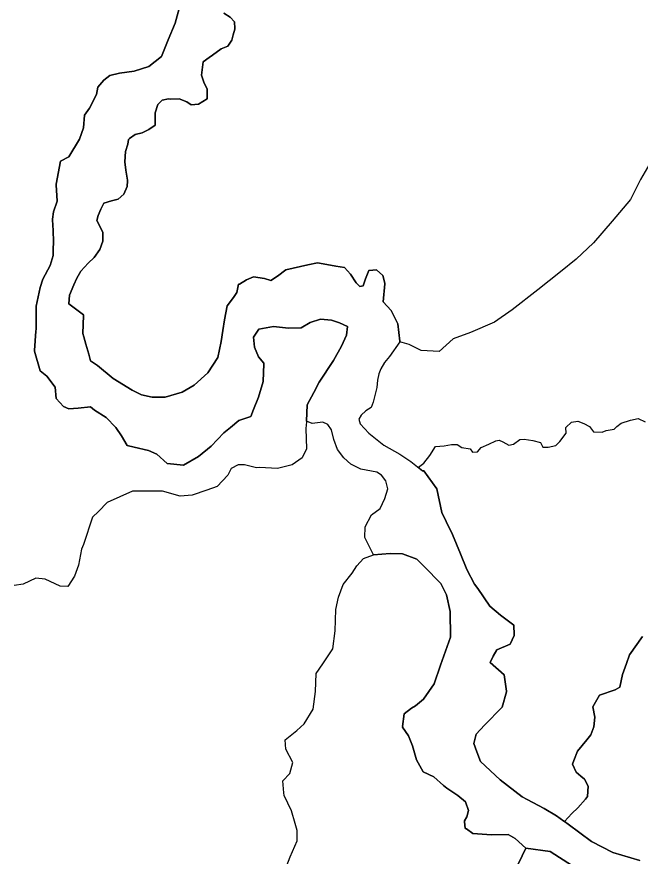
# Model space of a CAD drawing. Header units: inches. Extents: x 288635 to 1232953, y 676945 to 1655780.
# Drawn here: x 511876 to 523986, y 1500510 to 1516816 of the extents above; entities that cross this region are included whole.
import ezdxf

# ---------------------------------------------------------------- set-up
doc = ezdxf.new("R2010")
doc.units = ezdxf.units.IN
doc.header["$MEASUREMENT"] = 0

msp = doc.modelspace()

# ---------------------------------------------------------------- linework, layer by layer
at = {"color": 1}
for points in [[(515044.5856, 1517045.862), (514948.275, 1516692.7231), (514811.8349, 1516371.6877), (514684.5972, 1516047.3848), (514434.5655, 1515848.9469), (514152.7836, 1515761.6342), (513871.0018, 1515721.9467), (513680.5014, 1515678.2903), (513565.4075, 1515587.0089), (513450.3135, 1515452.0711), (513422.5322, 1515305.2271), (513283.6256, 1515043.2891), (513188.3755, 1514908.3513), (513172.5004, 1514658.3195), (513089.9653, 1514439.8761), (512886.7499, 1514098.7247), (512723.3666, 1514013.9678), (512640.6869, 1513566.9111), (512641.2023, 1513556.2169), (512640.6869, 1513553.4302), (512655.9957, 1513235.7723), (512589.093, 1513031.1288), (512565.2805, 1512892.2223), (512565.9869, 1512882.8622), (512565.2805, 1512878.7414), (512581.1555, 1512668.3972), (512588.4606, 1512447.7384), (512584.3145, 1512299.0627), (512581.1555, 1512185.7833), (512521.6241, 1511987.3454), (512382.7176, 1511725.4074), (512327.155, 1511562.6883), (512251.5775, 1511201.5314), (512251.5775, 1511188.0505), (512251.5775, 1511026.448), (512251.5775, 1511012.9671), (512251.5775, 1510753.5679), (512245.0884, 1510713.011), (512221.0205, 1510340.6546), (512221.7332, 1510338.1995), (512221.0205, 1510327.1737), (512332.4061, 1509943.4634), (512460.2505, 1509841.1879), (512620.7682, 1509632.5148), (512636.82, 1509407.7901), (512781.2859, 1509255.2982), (512882.7811, 1509211.609), (513065.344, 1509223.5153), (513307.7756, 1509247.5917), (513380.9626, 1509184.5695), (513610.3706, 1509042.8327), (513798.572, 1508845.2155), (513909.6972, 1508682.4964), (514016.8537, 1508495.9648), (514151.7914, 1508468.1835), (514429.6045, 1508400.7146), (514592.3236, 1508329.277), (514790.7615, 1508146.7141), (515108.2621, 1508114.964), (515400.2637, 1508282.1128), (515644.0444, 1508488.0273), (515894.0762, 1508742.0278), (516019.4221, 1508846.4827), (516179.8268, 1508980.1533), (516413.9835, 1509059.5284), (516469.5461, 1509198.435), (516564.7963, 1509436.5604), (516656.0777, 1509742.1548), (516666.7303, 1510081.3534), (516666.3222, 1510081.8386), (516666.7303, 1510094.8343), (516564.7963, 1510216.0116), (516489.3899, 1510402.5432), (516466.9057, 1510597.4057), (516572.7338, 1510754.1881), (516854.5156, 1510805.7819), (517148.2037, 1510774.0319), (517390.2979, 1510778.0006), (517564.9233, 1510881.1883), (517766.5123, 1510949.1717), (517981.6429, 1510932.7822), (518135.4169, 1510878.8647), (518289.549, 1510806.5592), (518267.3934, 1510636.7), (518176.112, 1510422.387), (518017.3617, 1510144.574), (517743.2552, 1509729.4488), (517636.1946, 1509526.1476), (517509.3607, 1509285.2982), (517491.5184, 1508969.7722), (517492.2477, 1508969.1889), (517491.5184, 1508956.2913), (517484.2252, 1508827.3164), (517494.8086, 1508430.4406), (517410.1417, 1508261.1069), (517217.5943, 1508125.6243), (516933.8908, 1508054.7315), (516582.016, 1508070.3566), (516525.5003, 1508065.4422), (516293.5978, 1508123.5233), (516166.5976, 1508123.5233), (516034.3056, 1508052.0857), (515971.1193, 1507919.6882), (515759.1384, 1507702.835), (515560.7005, 1507628.7515), (515277.5958, 1507533.5013), (515042.1161, 1507514.9804), (514703.4488, 1507609.6857), (514121.9631, 1507609.6857), (513630.4394, 1507391.2308), (513459.9046, 1507216.0007), (513344.9838, 1507104.3768), (513169.4612, 1506577.8087), (513129.3156, 1506488.5963), (513073.6122, 1506173.5403), (512994.237, 1505964.519), (512864.591, 1505760.7894), (512716.424, 1505771.3728), (512425.3817, 1505903.6647), (512248.1106, 1505922.1856), (512002.0476, 1505805.7687), (511824.6738, 1505782.2235)], [(522655.416, 1500342.1197), (522223.6653, 1500623.0711), (521749.8318, 1500687.3197), (521541.0237, 1500872.0345), (521402.9844, 1500950.9141), (521081.2195, 1500946.6266), (520719.2687, 1500968.8517), (520595.3886, 1501061.5829), (520572.0108, 1501064.7707), (520560.5184, 1501200.6271), (520561.5091, 1501202.3962), (520560.5184, 1501214.108), (520604.9685, 1501293.4832), (520634.7634, 1501412.6624), (520576.3934, 1501581.6279), (520430.3432, 1501708.6281), (520217.674, 1501851.7409), (520149.0299, 1501897.934), (519966.9327, 1502068.665), (519756.9968, 1502169.0691), (519629.3155, 1502401.441), (519549.3167, 1502670.9957), (519470.5652, 1502867.1086), (519359.44, 1503031.1506), (519360.6795, 1503042.8018), (519359.44, 1503044.6315), (519385.8984, 1503293.3403), (519528.7736, 1503404.4655), (519608.1488, 1503446.7989), (519766.8991, 1503579.0909), (519967.9829, 1503875.4248), (520094.9831, 1504235.2589), (520285.3485, 1504779.9154), (520280.1918, 1505280.1134), (520209.6215, 1505603.2509), (520101.3236, 1505819.9054), (519774.7785, 1506150.9943), (519637.6585, 1506293.0114), (519356.5708, 1506397.4154), (519115.6074, 1506403.9279), (518794.3954, 1506373.3222), (518624.0732, 1506711.575), (518634.6566, 1506917.9504), (518756.3652, 1507150.7842), (518925.6988, 1507272.4928), (519015.6573, 1507468.2848), (519070.4128, 1507659.0737), (519032.3127, 1507811.474), (518949.7625, 1507919.4242), (518860.8623, 1507982.9243), (518545.9017, 1508038.0424), (518352.8613, 1508134.5626), (518220.7811, 1508261.5629), (518098.8608, 1508419.0432), (518022.6607, 1508612.0836), (517976.9406, 1508800.0439), (517910.9004, 1508906.7241), (517814.3803, 1508952.4442), (517606.0998, 1508921.9642), (517491.5184, 1508969.7722), (517509.3607, 1509285.2982), (517636.1946, 1509526.1476), (517743.2552, 1509729.4488), (518017.3617, 1510144.574), (518176.112, 1510422.387), (518267.3934, 1510636.7), (518289.549, 1510806.5592), (518135.4169, 1510878.8647), (517981.6429, 1510932.7822), (517766.5123, 1510949.1717), (517564.9233, 1510881.1883), (517390.2979, 1510778.0006), (517148.2037, 1510774.0319), (516854.5156, 1510805.7819), (516572.7338, 1510754.1881), (516466.9057, 1510597.4057), (516489.3899, 1510402.5432), (516564.7963, 1510216.0116), (516666.7303, 1510094.8343), (516666.3222, 1510081.8386), (516666.7303, 1510081.3534), (516656.0777, 1509742.1548), (516564.7963, 1509436.5604), (516469.5461, 1509198.435), (516413.9835, 1509059.5284), (516179.8268, 1508980.1533), (516019.4221, 1508846.4827), (515894.0762, 1508742.0278), (515644.0444, 1508488.0273), (515400.2637, 1508282.1128), (515108.2621, 1508114.964), (514790.7615, 1508146.7141), (514592.3236, 1508329.277), (514429.6045, 1508400.7146), (514151.7914, 1508468.1835), (514016.8537, 1508495.9648), (513909.6972, 1508682.4964), (513798.572, 1508845.2155), (513610.3706, 1509042.8327), (513380.9626, 1509184.5695), (513307.7756, 1509247.5917), (513065.344, 1509223.5153), (512882.7811, 1509211.609), (512781.2859, 1509255.2982), (512636.82, 1509407.7901), (512620.7682, 1509632.5148), (512460.2505, 1509841.1879), (512332.4061, 1509943.4634), (512221.0205, 1510327.1737), (512221.7332, 1510338.1995), (512221.0205, 1510340.6546), (512245.0884, 1510713.011), (512251.5775, 1510753.5679), (512251.5775, 1511012.9671), (512251.5775, 1511026.448), (512251.5775, 1511188.0505), (512251.5775, 1511201.5314), (512327.155, 1511562.6883), (512382.7176, 1511725.4074), (512521.6241, 1511987.3454), (512581.1555, 1512185.7833), (512584.3145, 1512299.0627), (512588.4606, 1512447.7384), (512581.1555, 1512668.3972), (512565.2805, 1512878.7414), (512565.9869, 1512882.8622), (512565.2805, 1512892.2223), (512589.093, 1513031.1288), (512655.9957, 1513235.7723), (512640.6869, 1513553.4302), (512641.2023, 1513556.2169), (512640.6869, 1513566.9111), (512723.3666, 1514013.9678), (512886.7499, 1514098.7247), (513089.9653, 1514439.8761), (513172.5004, 1514658.3195), (513188.3755, 1514908.3513), (513283.6256, 1515043.2891), (513422.5322, 1515305.2271), (513450.3135, 1515452.0711), (513565.4075, 1515587.0089), (513680.5014, 1515678.2903), (513871.0018, 1515721.9467), (514152.7836, 1515761.6342), (514434.5655, 1515848.9469), (514684.5972, 1516047.3848), (514811.8349, 1516371.6877), (514948.275, 1516692.7231), (515044.5856, 1517045.862)], [(524198.3714, 1514047.7875), (523973.8865, 1513661.4249), (523780.3289, 1513269.911), (523425.7866, 1512851.8685), (523060.6608, 1512428.5343), (522727.2852, 1512116.3253), (522420.342, 1511869.4097), (521981.1587, 1511518.3658), (521483.9851, 1511130.1137), (521139.782, 1510888.6562), (520674.1144, 1510687.5725), (520336.14, 1510566.4244), (520068.3226, 1510319.0317), (519721.6125, 1510343.6134), (519488.7787, 1510454.7387), (519303.57, 1510507.6554), (519302.3427, 1510519.3227), (519303.57, 1510521.1363), (519266.5282, 1510859.8037), (519139.528, 1511119.0959), (518984.7496, 1511284.1807), (519012.5277, 1511634.7827), (519011.7166, 1511638.0269), (519012.5277, 1511648.2636), (518975.486, 1511796.4306), (518855.1554, 1511903.2169), (518782.9201, 1511899.4743), (518706.4358, 1511895.5115), (518636.8171, 1511734.8019), (518594.4837, 1511598.5412), (518528.3377, 1511580.0204), (518459.5475, 1511654.4372), (518351.0779, 1511822.8979), (518231.8055, 1511953.0133), (518062.6717, 1511979.8754), (517892.2832, 1512009.4935), (517710.7751, 1512040.7297), (517522.9206, 1512001.0421), (517094.2947, 1511903.146), (516931.4968, 1511783.4261), (516800.4146, 1511701.0464), (516678.4259, 1511740.1689), (516467.231, 1511773.5), (516328.6567, 1511714.1812), (516195.0769, 1511630.7803), (516175.1646, 1511629.3565), (516140.8448, 1511467.0451), (516077.4974, 1511369.6762), (515958.4346, 1511208.28), (515902.872, 1510933.1128), (515873.0093, 1510727.9688), (515842.0177, 1510515.0703), (515775.6915, 1510206.0397), (515580.0797, 1509909.1733), (515315.3156, 1509668.9345), (515081.8555, 1509534.3716), (514751.9322, 1509432.9223), (514500.5776, 1509432.9223), (514291.5563, 1509480.5474), (514114.2851, 1509573.1518), (513746.5136, 1509798.048), (513441.041, 1510047.541), (513304.6585, 1510139.3612), (513271.5042, 1510272.6172), (513215.323, 1510465.2384), (513177.1846, 1510606.3504), (513159.4185, 1510672.0848), (513167.1677, 1511021.5954), (513166.8737, 1511021.8159), (513167.1677, 1511035.0763), (512887.606, 1511244.7476), (512899.8452, 1511417.0496), (512979.2204, 1511612.8416), (513042.7205, 1511745.1336), (513116.804, 1511882.7172), (513257.0334, 1512036.1758), (513376.0961, 1512147.301), (513484.5755, 1512298.1138), (513545.4298, 1512459.51), (513545.3469, 1512472.7711), (513545.4298, 1512472.9909), (513544.3843, 1512640.2534), (513429.9893, 1512863.0068), (513455.4713, 1512962.2193), (513503.0964, 1513081.2821), (513563.9507, 1513200.3448), (513712.1177, 1513245.3241), (513839.1179, 1513277.0741), (513952.889, 1513374.9702), (514016.3891, 1513525.783), (514020.2585, 1513633.6574), (514019.8586, 1513635.9906), (514020.2585, 1513647.1383), (513987.5594, 1513837.934), (513969.3774, 1513999.4816), (513985.0691, 1514204.9366), (514029.2468, 1514343.4002), (514041.9892, 1514432.5967), (514062.22, 1514456.0218), (514172.4936, 1514531.2016), (514304.7855, 1514565.5975), (514437.0774, 1514631.7435), (514561.4319, 1514716.4103), (514561.2218, 1514729.7482), (514561.4319, 1514729.8912), (514557.9598, 1514950.3266), (514614.3486, 1515115.932), (514696.3696, 1515195.3071), (514819.5892, 1515226.4926), (514853.8126, 1515218.5699), (515022.3369, 1515226.6603), (515171.1654, 1515167.129), (515257.1551, 1515107.5976), (515402.6762, 1515120.8268), (515571.3485, 1515223.353), (515571.0073, 1515236.6265), (515571.3485, 1515236.8339), (515566.7016, 1515417.6213), (515510.7262, 1515529.5721), (515455.9327, 1515686.1248), (515493.6249, 1515944.5855), (515607.7287, 1516027.0265), (515672.944, 1516073.6088), (515838.6994, 1516193.0662), (515967.5285, 1516243.6983), (516047.962, 1516362.2319), (516074.0578, 1516463.5899), (516107.2288, 1516576.0157), (516106.5055, 1516587.0453), (516107.2288, 1516589.4966), (516098.7621, 1516718.6135), (516016.2119, 1516811.747), (515889.1049, 1516884.665)], [(515889.1049, 1516884.665), (516016.2119, 1516811.747), (516098.7621, 1516718.6135), (516107.2288, 1516589.4966), (516106.5055, 1516587.0453), (516107.2288, 1516576.0157), (516074.0578, 1516463.5899), (516047.962, 1516362.2319), (515967.5285, 1516243.6983), (515838.6994, 1516193.0662), (515672.944, 1516073.6088), (515607.7287, 1516027.0265), (515493.6249, 1515944.5855), (515455.9327, 1515686.1248), (515510.7262, 1515529.5721), (515566.7016, 1515417.6213), (515571.3485, 1515236.8339), (515571.0073, 1515236.6265), (515571.3485, 1515223.353), (515402.6762, 1515120.8268), (515257.1551, 1515107.5976), (515171.1654, 1515167.129), (515022.3369, 1515226.6603), (514853.8126, 1515218.5699), (514819.5892, 1515226.4926), (514696.3696, 1515195.3071), (514614.3486, 1515115.932), (514557.9598, 1514950.3266), (514561.4319, 1514729.8912), (514561.2218, 1514729.7482), (514561.4319, 1514716.4103), (514437.0774, 1514631.7435), (514304.7855, 1514565.5975), (514172.4936, 1514531.2016), (514062.22, 1514456.0218), (514041.9892, 1514432.5967), (514029.2468, 1514343.4002), (513985.0691, 1514204.9366), (513969.3774, 1513999.4816), (513987.5594, 1513837.934), (514020.2585, 1513647.1383), (514019.8586, 1513635.9906), (514020.2585, 1513633.6574), (514016.3891, 1513525.783), (513952.889, 1513374.9702), (513839.1179, 1513277.0741), (513712.1177, 1513245.3241), (513563.9507, 1513200.3448), (513503.0964, 1513081.2821), (513455.4713, 1512962.2193), (513429.9893, 1512863.0068), (513544.3843, 1512640.2534), (513545.4298, 1512472.9909), (513545.3469, 1512472.7711), (513545.4298, 1512459.51), (513484.5755, 1512298.1138), (513376.0961, 1512147.301), (513257.0334, 1512036.1758), (513116.804, 1511882.7172), (513042.7205, 1511745.1336), (512979.2204, 1511612.8416), (512899.8452, 1511417.0496), (512887.606, 1511244.7476), (513167.1677, 1511035.0763), (513166.8737, 1511021.8159), (513167.1677, 1511021.5954), (513159.4185, 1510672.0848), (513177.1846, 1510606.3504), (513215.323, 1510465.2384), (513271.5042, 1510272.6172), (513304.6585, 1510139.3612), (513441.041, 1510047.541), (513746.5136, 1509798.048), (514114.2851, 1509573.1518), (514291.5563, 1509480.5474), (514500.5776, 1509432.9223), (514751.9322, 1509432.9223), (515081.8555, 1509534.3716), (515315.3156, 1509668.9345), (515580.0797, 1509909.1733), (515775.6915, 1510206.0397), (515842.0177, 1510515.0703), (515873.0093, 1510727.9688), (515902.872, 1510933.1128), (515958.4346, 1511208.28), (516077.4974, 1511369.6762), (516140.8448, 1511467.0451), (516175.1646, 1511629.3565), (516195.0769, 1511630.7803), (516328.6567, 1511714.1812), (516467.231, 1511773.5), (516678.4259, 1511740.1689), (516800.4146, 1511701.0464), (516931.4968, 1511783.4261), (517094.2947, 1511903.146), (517522.9206, 1512001.0421), (517710.7751, 1512040.7297), (517892.2832, 1512009.4935), (518062.6717, 1511979.8754), (518231.8055, 1511953.0133), (518351.0779, 1511822.8979), (518459.5475, 1511654.4372), (518528.3377, 1511580.0204), (518594.4837, 1511598.5412), (518636.8171, 1511734.8019), (518706.4358, 1511895.5115), (518782.9201, 1511899.4743), (518855.1554, 1511903.2169), (518975.486, 1511796.4306), (519012.5277, 1511648.2636), (519011.7166, 1511638.0269), (519012.5277, 1511634.7827), (518984.7496, 1511284.1807), (519139.528, 1511119.0959), (519266.5282, 1510859.8037), (519303.57, 1510521.1363), (519302.3427, 1510519.3227), (519303.57, 1510507.6554), (519104.7028, 1510227.5268), (519008.1826, 1510105.6065), (518937.0625, 1509983.6863), (518896.4224, 1509887.1661), (518871.0224, 1509765.2459), (518855.7823, 1509623.0056), (518789.7422, 1509338.525), (518749.1021, 1509236.9248), (518642.4219, 1509170.8847), (518556.0617, 1509084.5245), (518510.3416, 1509008.3243), (518535.7417, 1508916.8842), (518703.382, 1508734.0038), (518992.9426, 1508505.4033), (519307.9032, 1508327.603), (519516.1985, 1508184.4764), (519743.174, 1508003.3774), (519768.1965, 1508003.3774), (520023.1502, 1507655.7133), (520119.5231, 1507197.9419), (520204.1898, 1507025.3521), (520328.3311, 1506772.2948), (520480.9216, 1506394.8342), (520601.3877, 1506089.6533), (520753.9782, 1505808.5656), (520819.4066, 1505723.8936), (521052.468, 1505381.3732), (521254.8746, 1505202.7791), (521516.8127, 1505012.2787), (521520.7814, 1504825.7471), (521520.5078, 1504825.1278), (521520.7814, 1504812.2662), (521445.375, 1504641.6096), (521187.4058, 1504530.4844), (521111.9994, 1504407.4529), (521056.7807, 1504285.2333), (521330.281, 1504047.8706), (521373.9374, 1503734.3387), (521372.6837, 1503729.8613), (521373.9374, 1503720.8578), (521290.5935, 1503423.2009), (520949.2803, 1503069.9815), (520782.5925, 1502895.3561), (520737.0087, 1502716.8195), (520798.4675, 1502551.6488), (520866.4133, 1502363.2335), (521251.905, 1502009.8662), (521677.5521, 1501680.592), (521771.4681, 1501630.976), (522103.1991, 1501455.7218), (522344.1314, 1501311.1625), (522488.5557, 1501205.6841), (522496.001, 1501200.2465), (522566.6186, 1501148.6719), (523025.4652, 1500813.5592), (523438.1325, 1500598.0939), (523962.0085, 1500447.2811)], [(524011.0874, 1504793.7549), (523757.0869, 1504438.1542), (523702.0535, 1504268.8205), (523625.8533, 1504052.9201), (523575.0532, 1503807.3862), (523482.9192, 1503756.3531), (523178.559, 1503654.8997), (523048.9758, 1503425.185), (523088.2189, 1503227.4184), (523067.0522, 1503036.918), (523006.6682, 1502883.2264), (522929.6881, 1502789.1397), (522750.1922, 1502569.7558), (522679.3041, 1502387.0148), (522652.1861, 1502317.1081), (522724.9467, 1502158.3578), (522817.8801, 1502080.9133), (522883.697, 1502026.0659), (522959.7649, 1501890.4666), (522946.5357, 1501685.4141), (522906.3303, 1501638.662), (522756.8262, 1501464.8136), (522638.9569, 1501354.6843), (522496.001, 1501200.2465), (522488.5557, 1501205.6841), (522344.1314, 1501311.1625), (522103.1991, 1501455.7218), (521771.4681, 1501630.976), (521677.5521, 1501680.592), (521251.905, 1502009.8662), (520866.4133, 1502363.2335), (520798.4675, 1502551.6488), (520737.0087, 1502716.8195), (520782.5925, 1502895.3561), (520949.2803, 1503069.9815), (521290.5935, 1503423.2009), (521373.9374, 1503720.8578), (521372.6837, 1503729.8613), (521373.9374, 1503734.3387), (521330.281, 1504047.8706), (521056.7807, 1504285.2333), (521111.9994, 1504407.4529), (521187.4058, 1504530.4844), (521445.375, 1504641.6096), (521520.7814, 1504812.2662), (521520.5078, 1504825.1278), (521520.7814, 1504825.7471), (521516.8127, 1505012.2787), (521254.8746, 1505202.7791), (521052.468, 1505381.3732), (520819.4066, 1505723.8936), (520753.9782, 1505808.5656), (520601.3877, 1506089.6533), (520480.9216, 1506394.8342), (520328.3311, 1506772.2948), (520204.1898, 1507025.3521), (520119.5231, 1507197.9419), (520023.1502, 1507655.7133), (519768.1965, 1508003.3774), (519743.174, 1508003.3774), (519719.543, 1508031.8899), (519703.1735, 1508038.16), (519668.8294, 1508079.5986), (519772.1467, 1508153.9604), (519886.4469, 1508306.3607), (519997.8899, 1508479.3121), (520161.8778, 1508493.9343), (520304.4562, 1508515.6408), (520418.5566, 1508515.8909), (520504.2568, 1508459.0284), (520668.3385, 1508430.8629), (520711.2668, 1508366.7753), (520811.0889, 1508374.1255), (520882.214, 1508459.857), (521031.8299, 1508524.3668), (521167.1832, 1508588.8451), (521231.3334, 1508603.2484), (521302.7242, 1508567.7484), (521416.9652, 1508503.8172), (521509.6248, 1508525.4143), (521630.6688, 1508611.2552), (521716.2283, 1508618.5741), (521887.4257, 1508597.5555), (522030.1447, 1508555.0806), (522080.2669, 1508462.4836), (522180.1046, 1508462.7024), (522329.7831, 1508498.6871), (522408.055, 1508577.303), (522528.9426, 1508734.4566), (522521.5612, 1508848.5413), (522635.4426, 1508948.6292), (522756.6272, 1508970.2888), (522870.8214, 1508927.7513), (522985.0623, 1508863.8201), (523063.7251, 1508764.1543), (523227.7599, 1508757.3826), (523306.1413, 1508786.0797), (523462.9667, 1508814.9487), (523512.7762, 1508864.977), (523598.2106, 1508929.346), (523776.3672, 1508986.787), (523926.0457, 1509022.7716), (524061.6804, 1508958.8872)], [(517050.3778, 1500179.7126), (517177.378, 1500518.38), (517314.9617, 1500825.2973), (517314.9617, 1501026.381), (517274.2967, 1501164.6421), (517202.7073, 1501408.0458), (517063.3019, 1501703.8801), (517056.0143, 1501760.7236), (517034.5701, 1501989.4613), (517169.4053, 1502132.8354), (517230.3654, 1502346.1959), (517096.3462, 1502606.6858), (517080.9068, 1502785.7828), (517306.5655, 1502969.1321), (517452.6158, 1503096.1324), (517624.0662, 1503381.8829), (517671.6913, 1503721.6086), (517684.3913, 1504070.8593), (517811.3915, 1504261.3597), (518005.0669, 1504553.4603), (518049.517, 1504902.711), (518065.392, 1505318.6368), (518113.0171, 1505556.7623), (518208.2673, 1505801.2378), (518379.7177, 1506023.4882), (518468.6179, 1506163.1885), (518598.7931, 1506302.8888), (518794.3954, 1506373.3222), (519115.6074, 1506403.9279), (519356.5708, 1506397.4154), (519637.6585, 1506293.0114), (519774.7785, 1506150.9943), (520101.3236, 1505819.9054), (520209.6215, 1505603.2509), (520280.1918, 1505280.1134), (520285.3485, 1504779.9154), (520094.9831, 1504235.2589), (519967.9829, 1503875.4248), (519766.8991, 1503579.0909), (519608.1488, 1503446.7989), (519528.7736, 1503404.4655), (519385.8984, 1503293.3403), (519359.44, 1503044.6315), (519360.6795, 1503042.8018), (519359.44, 1503031.1506), (519470.5652, 1502867.1086), (519549.3167, 1502670.9957), (519629.3155, 1502401.441), (519756.9968, 1502169.0691), (519966.9327, 1502068.665), (520149.0299, 1501897.934), (520217.674, 1501851.7409), (520430.3432, 1501708.6281), (520576.3934, 1501581.6279), (520634.7634, 1501412.6624), (520604.9685, 1501293.4832), (520560.5184, 1501214.108), (520561.5091, 1501202.3962), (520560.5184, 1501200.6271), (520572.0108, 1501064.7707), (520595.3886, 1501061.5829), (520719.2687, 1500968.8517), (520719.2687, 1500968.8517), (521081.2195, 1500946.6266), (521402.9844, 1500950.9141), (521541.0237, 1500872.0345), (521749.8318, 1500687.3197), (521531.5419, 1500223.152)], [(523962.0085, 1500447.2811), (523438.1325, 1500598.0939), (523025.4652, 1500813.5592), (522566.6186, 1501148.6719), (522496.001, 1501200.2465), (522638.9569, 1501354.6843), (522756.8262, 1501464.8136), (522906.3303, 1501638.662), (522946.5357, 1501685.4141), (522959.7649, 1501890.4666), (522883.697, 1502026.0659), (522817.8801, 1502080.9133), (522724.9467, 1502158.3578), (522652.1861, 1502317.1081), (522679.3041, 1502387.0148), (522750.1922, 1502569.7558), (522929.6881, 1502789.1397), (523006.6682, 1502883.2264), (523067.0522, 1503036.918), (523088.2189, 1503227.4184), (523048.9758, 1503425.185), (523178.559, 1503654.8997), (523482.9192, 1503756.3531), (523575.0532, 1503807.3862), (523625.8533, 1504052.9201), (523702.0535, 1504268.8205), (523757.0869, 1504438.1542), (524011.0874, 1504793.7549)], [(521531.5419, 1500223.152), (521749.8318, 1500687.3197), (522223.6653, 1500623.0711), (522655.416, 1500342.1197)]]:
    msp.add_lwpolyline(points, dxfattribs=at)

doc.saveas('drawing.dxf')
